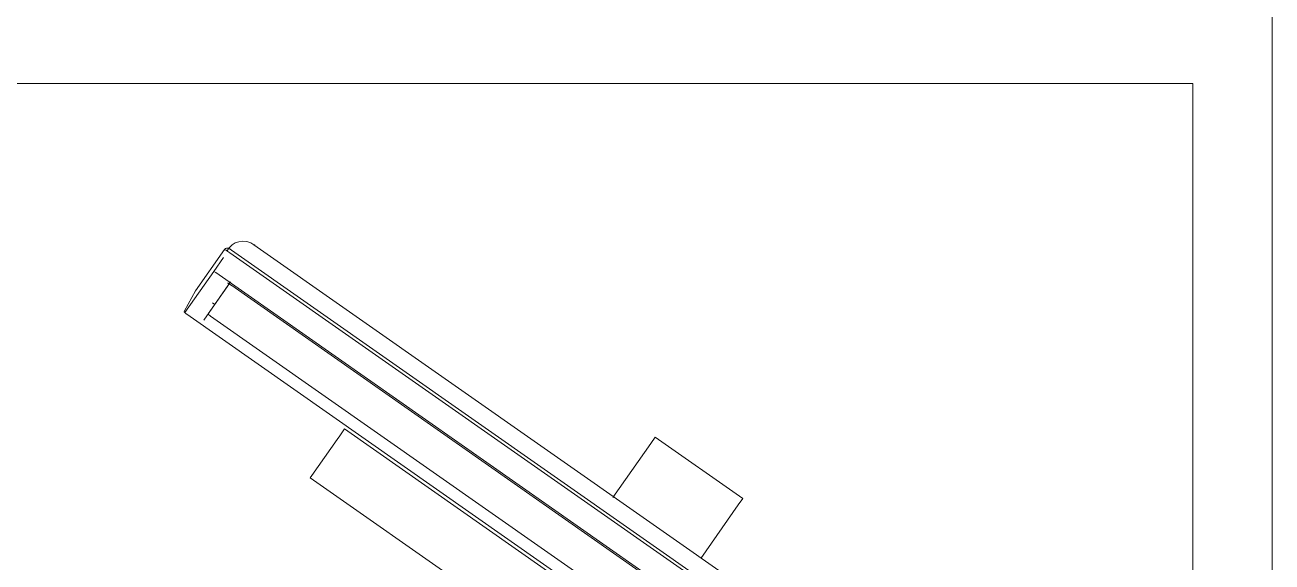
# Model space of a CAD drawing. Header units: inches. Extents: x 1 to 4637, y -664 to 702.
# Drawn here: x 1790.76 to 1822.29, y 397.32 to 410.9 of the extents above; entities that cross this region are included whole.
import ezdxf

# ---------------------------------------------------------------- set-up
doc = ezdxf.new("R2010")
doc.units = ezdxf.units.IN
doc.header["$MEASUREMENT"] = 0
doc.layers.add('I-FURN', color=30, linetype='Continuous', lineweight=9)
doc.layers.add('I-WALL', color=2, linetype='Continuous', lineweight=9)

# ---------------------------------------------------------------- blocks, each defined once
blk = doc.blocks.new('Desk - Group 1 - No Side Chairs-V7-New Construction - Tel_Data_Elec Plan')
at = {"layer": 'I-FURN'}
for p, q in [((0, -30), (0, 0)), ((25.435, -24.17), (4.407, -9.447)), ((25.435, -24.17), (4.408, -9.447)), ((24.834, -24.124), (4.656, -9.996)), ((3.672, -10.497), (24.699, -25.221)), ((3.319, -11.001), (24.346, -25.725)), ((3.319, -11.001), (24.346, -25.725)), ((24.296, -24.892), (4.118, -10.764)), ((22.311, -20.037), (9.36, -10.969)), ((3.275, -11.065), (24.302, -25.788)), ((3.337, -11.643), (23.736, -25.927)), ((8.495, -12.204), (21.446, -21.272)), ((11.492, -19.349), (12.442, -17.992)), ((11.379, -19.51), (11.492, -19.349)), ((11.379, -19.51), (13.594, -21.061)), ((14.662, -19.535), (13.707, -20.9)), ((22.273, -20.091), (21.633, -21.005)), ((22.311, -20.037), (22.273, -20.091)), ((13.707, -20.9), (13.594, -21.061)), ((21.569, -21.096), (21.48, -21.224)), ((21.633, -21.005), (21.569, -21.096)), ((21.48, -21.224), (21.446, -21.272)), ((25.005, -24.016), (24.328, -24.984)), ((24.357, -24.942), (24.894, -24.175)), ((24.751, -25.251), (25.481, -24.209)), ((25.213, -24.762), (25.492, -24.257)), ((24.726, -24.415), (24.784, -24.455)), ((24.726, -24.415), (24.784, -24.455)), ((25.212, -24.762), (24.483, -25.804)), ((24.483, -25.804), (25.212, -24.762)), ((24.506, -25.601), (24.751, -25.251)), ((24.302, -25.788), (24.371, -25.836)), ((24.371, -25.836), (24.416, -25.77)), ((72, -30), (0, -30))]:
    blk.add_line(p, q, dxfattribs=at)
at = {"layer": 'I-FURN', "flags": 128}
for points in [[(25.492, -24.257), (25.497, -24.242), (25.496, -24.232), (25.494, -24.225), (25.492, -24.221), (25.49, -24.217), (25.489, -24.215), (25.487, -24.213), (25.486, -24.212), (25.485, -24.21), (25.484, -24.209), (25.482, -24.208), (25.481, -24.207), (25.48, -24.205), (25.479, -24.204), (25.477, -24.203), (25.476, -24.202), (25.475, -24.201), (25.473, -24.199), (25.472, -24.198), (25.47, -24.197), (25.469, -24.196), (25.467, -24.194), (25.465, -24.193), (25.464, -24.192), (25.462, -24.19), (25.46, -24.189), (25.458, -24.187), (25.457, -24.186), (25.455, -24.185), (25.453, -24.183), (25.451, -24.182), (25.449, -24.18), (25.447, -24.179), (25.445, -24.177), (25.443, -24.176), (25.441, -24.174), (25.439, -24.173), (25.437, -24.171), (25.435, -24.17), (25.435, -24.17)], [(24.401, -24.958), (24.401, -24.957), (24.4, -24.957), (24.399, -24.957), (24.397, -24.956), (24.395, -24.955), (24.393, -24.954), (24.391, -24.953), (24.388, -24.951), (24.385, -24.95), (24.383, -24.948), (24.379, -24.946), (24.376, -24.944), (24.373, -24.942), (24.369, -24.94), (24.365, -24.938), (24.361, -24.936), (24.357, -24.933), (24.353, -24.93), (24.349, -24.928), (24.345, -24.925), (24.341, -24.922), (24.336, -24.919), (24.332, -24.916), (24.327, -24.913), (24.323, -24.91), (24.318, -24.907), (24.313, -24.904), (24.309, -24.901), (24.304, -24.898), (24.299, -24.894), (24.296, -24.892)], [(24.483, -25.804), (24.456, -25.828), (24.431, -25.838), (24.414, -25.84), (24.402, -25.84), (24.394, -25.838), (24.388, -25.837), (24.384, -25.835), (24.38, -25.834), (24.377, -25.833), (24.374, -25.832), (24.371, -25.83), (24.369, -25.829), (24.366, -25.828), (24.364, -25.827), (24.362, -25.826), (24.359, -25.825), (24.357, -25.823), (24.355, -25.822), (24.352, -25.821), (24.35, -25.819), (24.348, -25.818), (24.346, -25.817), (24.343, -25.815), (24.341, -25.814), (24.338, -25.812), (24.336, -25.811), (24.333, -25.809), (24.331, -25.808), (24.328, -25.806), (24.326, -25.804), (24.323, -25.803), (24.321, -25.801), (24.318, -25.799), (24.315, -25.798), (24.313, -25.796), (24.31, -25.794), (24.308, -25.792), (24.305, -25.79), (24.302, -25.788), (24.302, -25.788)], [(24.353, -25.858), (24.287, -25.922), (24.207, -25.971), (24.118, -26.001), (24.022, -26.013), (23.924, -26.005)]]:
    blk.add_lwpolyline(points, dxfattribs=at)
at = {"layer": 'I-FURN'}
for centre, major_axis, start_param, end_param in [((24.83, -24.13), (-0.0645, 0.0452), 3.403392, 4.712389), ((25.431, -24.174), (-0.0493, 0.0345), 3.926991, 4.712389), ((24.702, -25.216), (-0.0493, 0.0345), 1.570796, 3.141593), ((24.702, -25.216), (-0.0493, 0.0345), 2.356194, 3.141593), ((24.354, -25.713), (-0.129, 0.09), 1.570796, 3.141593), ((24.354, -25.713), (-0.129, 0.09), 1.570796, 3.141593)]:
    blk.add_ellipse(centre, major_axis=major_axis, ratio=0.087156, start_param=start_param, end_param=end_param, dxfattribs=at)
blk.add_open_spline([(24.371, -25.836), (24.37, -25.837), (24.367, -25.841), (24.36, -25.85), (24.353, -25.858)], degree=3, knots=[0.25, 0.25, 0.25, 0.25, 0.5, 1, 1, 1, 1], dxfattribs=at)
blk.add_open_spline([(23.924, -26.005), (23.904, -26.002), (23.866, -25.992), (23.812, -25.971), (23.761, -25.945), (23.73, -25.923), (23.715, -25.911)], degree=3, dxfattribs=at)

msp = doc.modelspace()

# ---------------------------------------------------------------- linework, layer by layer
at = {"layer": 'I-WALL', "color": 250, "lineweight": 20}
msp.add_line((1822.286, 462.522), (1822.286, 318.022), dxfattribs=at)

# ---------------------------------------------------------------- block references
at = {"layer": 'I-FURN', "rotation": 180}
msp.add_blockref('Desk - Group 1 - No Side Chairs-V7-New Construction - Tel_Data_Elec Plan', (1820.286, 379.419), dxfattribs=at)

doc.saveas('drawing.dxf')
